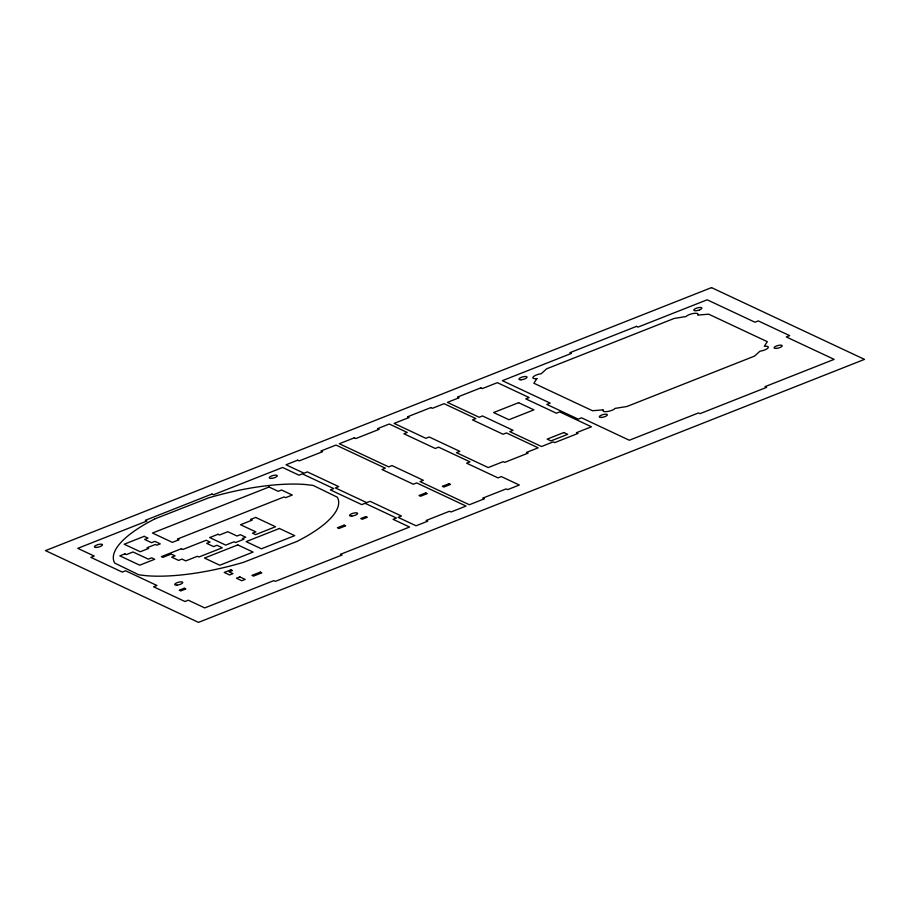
<?xml version="1.0" encoding="UTF-8"?>
<svg xmlns="http://www.w3.org/2000/svg" width="910" height="910" viewBox="0 0 910 910"><rect width="100%" height="100%" fill="white"/><g stroke="black" fill="none" stroke-linecap="round" stroke-linejoin="round"><path stroke-width="1.36" d="M536.889 378.617L533.863 383.235L592.478 410.728L603.421 409.83A6.438 1.979 -15.2 0 0 607.106 411.559A6.438 1.979 -15.2 0 0 615.115 408.397L626.956 406.486L754.538 356.106L759.952 351.192A6.438 1.979 -15.2 0 0 767.96 348.029A6.438 1.979 -15.2 0 0 764.286 346.312L767.312 341.694L708.697 314.189L697.742 315.087A6.438 1.979 -15.2 0 0 694.068 313.37A6.438 1.979 -15.2 0 0 686.06 316.532L674.219 318.432L546.637 368.812L541.222 373.726A6.438 1.979 -15.2 0 0 533.214 376.888A6.438 1.979 -15.2 0 0 536.889 378.617M154.711 518.95L146.43 523.409A116.366 35.763 -15.2 0 0 114.671 563.051L138.775 574.801L146.203 575.7A116.366 35.763 -15.2 0 0 243.459 562.346L297.297 541.302L305.567 536.843A116.366 35.763 -15.2 0 0 337.326 497.201L313.222 485.451L305.805 484.552A116.366 35.763 -15.2 0 0 208.538 497.906L154.711 518.95M711.518 287.617L45.5 550.618L198.482 622.383L864.5 359.382L711.518 287.617M211.939 494.039L145.338 520.338L146.874 521.055L77.771 548.343L94.219 556.055L90.886 557.375L122.247 572.083L125.58 570.775L156.941 585.483L153.608 586.802L184.969 601.51L188.302 600.202L204.75 607.914L273.842 580.625L275.377 581.342L341.978 555.043L340.442 554.327L409.546 527.038L393.097 519.326L396.43 518.006L365.069 503.298L361.736 504.606L330.375 489.899L333.708 488.579L302.348 473.871L299.015 475.191L282.578 467.467L213.475 494.756L211.939 494.039M297.695 460.176L286.036 464.783L304.008 473.211L307.341 471.903L338.702 486.611L335.38 487.931L366.741 502.638L370.063 501.319L401.424 516.038L398.102 517.346L416.075 525.787L427.723 521.18L426.198 520.463L449.506 511.261L451.041 511.977L466.022 506.062L416.689 482.914L413.356 484.234L381.995 469.514L385.328 468.195L335.995 445.058L321.002 450.973L322.538 451.69L299.219 460.892L297.695 460.176M354.308 437.824L339.316 443.739L388.661 466.887L391.983 465.567L423.343 480.287L420.022 481.595L469.355 504.743L484.336 498.828L482.812 498.111L506.119 488.909L507.655 489.625L519.303 485.019L501.33 476.59L497.998 477.898L466.637 463.19L469.969 461.87L438.609 447.163L435.276 448.471L403.915 433.763L407.248 432.443L389.275 424.014L377.616 428.621L379.151 429.338L355.833 438.54L354.308 437.824M430.896 407.578L407.589 416.78L409.113 417.497L394.132 423.412L425.88 438.313L429.201 436.993L459.8 451.349L456.467 452.668L488.215 467.558L503.196 461.643L504.732 462.36L528.039 453.146L526.515 452.429L538.163 447.834L506.426 432.933L503.093 434.252L472.495 419.897L475.828 418.589L444.08 403.687L432.432 408.294L430.896 407.578M480.844 387.853L457.537 397.056L459.072 397.772L447.413 402.379L479.161 417.269L482.482 415.95L513.081 430.305L509.748 431.624L541.495 446.514L553.155 441.907L554.679 442.635L577.986 433.422L576.462 432.705L591.443 426.79L559.707 411.9L556.374 413.208L525.775 398.853L529.108 397.545L497.361 382.655L482.38 388.57L480.844 387.853M636.534 326.372L569.933 352.671L571.457 353.387L502.354 380.676L550.163 403.107L546.83 404.427L578.203 419.135L581.524 417.815L629.333 440.247L698.436 412.958L699.961 413.675L766.561 387.376L765.037 386.659L834.14 359.37L786.331 336.95L789.653 335.631L758.292 320.911L754.97 322.231L707.161 299.799L638.058 327.088L636.534 326.372M144.167 536.331L124.192 544.226L140.254 551.756L148.58 548.468L147.045 547.752L155.371 544.464L156.907 545.181L160.228 543.873L154.882 541.359L151.549 542.678L144.667 539.448L147.989 538.128L144.167 536.331M269.053 487.021L152.493 533.044L172.377 542.371L179.042 539.744L177.507 539.027L284.079 496.951L285.603 497.668L292.269 495.04L281.554 490.012L278.221 491.332L269.053 487.021M124.841 553.883L119.847 555.851L139.731 565.178L154.723 559.263L151.663 557.83L148.33 559.149L133.031 551.972L126.365 554.6L124.841 553.883M518.598 402.686L493.629 412.548L508.917 419.726L533.897 409.864L518.598 402.686M255.653 517.426L250.66 519.394L252.195 520.111L240.536 524.717L255.835 531.895L252.502 533.203L255.562 534.648L275.548 526.753L255.653 517.426M181.363 548.741L161.377 556.636L162.913 557.352L171.228 554.065L175.061 555.862L171.728 557.17L178.61 560.401L181.943 559.093L185.765 560.89L197.424 556.283L198.949 557L222.256 547.797L216.91 545.283L213.577 546.603L206.695 543.372L210.028 542.053L206.195 540.256L182.887 549.458L181.363 548.741M217.99 534.284L209.664 537.571L225.725 545.101L234.052 541.814L235.576 542.531L243.903 539.243L242.379 538.527L245.711 537.218L240.354 534.705L237.021 536.013L227.841 531.713L219.515 535L217.99 534.284M237.794 544.908L204.488 558.058L219.788 565.235L253.094 552.086L237.794 544.908M279.415 528.471L246.121 541.621L261.409 548.798L294.715 535.649L279.415 528.471M563.836 432.534L547.183 439.109L551.005 440.906L567.658 434.332L563.836 432.534M184.275 588.235L179.281 590.215L180.806 590.931L185.811 588.952L184.275 588.235M230.901 569.831L224.235 572.458L229.593 574.972L232.926 573.653L229.093 571.867L232.425 570.547L230.901 569.831M344.116 525.115L337.462 527.743L338.986 528.471L345.652 525.832L344.116 525.115M365.763 516.573L360.769 518.541L362.305 519.257L367.299 517.289L365.763 516.573M425.709 492.901L419.044 495.529L420.579 496.246L427.234 493.618L425.709 492.901M449.017 483.699L442.362 486.327L443.887 487.043L450.552 484.416L449.017 483.699M239.808 576.883L236.475 578.203L241.832 580.716L245.165 579.397L239.808 576.883M260.283 572.106L251.956 575.393L253.481 576.11L261.807 572.822L260.283 572.106M699.631 309.844L699.244 310.003A4.163 1.274 -15.2 0 1 694.228 310.572L694.068 310.481A4.163 1.274 -15.2 0 1 696.309 308.251A4.163 1.274 -15.2 0 1 701.519 307.66A4.163 1.274 -15.2 0 1 699.631 309.844M271.476 478.387A4.163 1.274 -15.2 0 0 277.277 475.702A4.163 1.274 -15.2 0 0 271.021 476.214A4.163 1.274 -15.2 0 0 271.476 478.387M351.783 516.072A4.163 1.274 -15.2 0 0 357.596 513.376A4.163 1.274 -15.2 0 0 351.34 513.888A4.163 1.274 -15.2 0 0 351.783 516.072M176.961 585.107A4.163 1.274 -15.2 0 0 182.762 582.411A4.163 1.274 -15.2 0 0 176.506 582.935A4.163 1.274 -15.2 0 0 176.961 585.107M96.642 547.422A4.163 1.274 -15.2 0 0 102.455 544.737A4.163 1.274 -15.2 0 0 96.187 545.249A4.163 1.274 -15.2 0 0 96.642 547.422M776.184 348.416A4.163 1.274 -15.2 0 0 782.19 345.777A4.163 1.274 -15.2 0 0 776.105 346.141A4.163 1.274 -15.2 0 0 776.184 348.416M601.351 417.451A4.163 1.274 -15.2 0 0 607.357 414.823A4.163 1.274 -15.2 0 0 601.271 415.188A4.163 1.274 -15.2 0 0 601.351 417.451M521.043 379.777A4.163 1.274 -15.2 0 0 527.049 377.138A4.163 1.274 -15.2 0 0 520.952 377.502A4.163 1.274 -15.2 0 0 521.043 379.777"/></g></svg>
